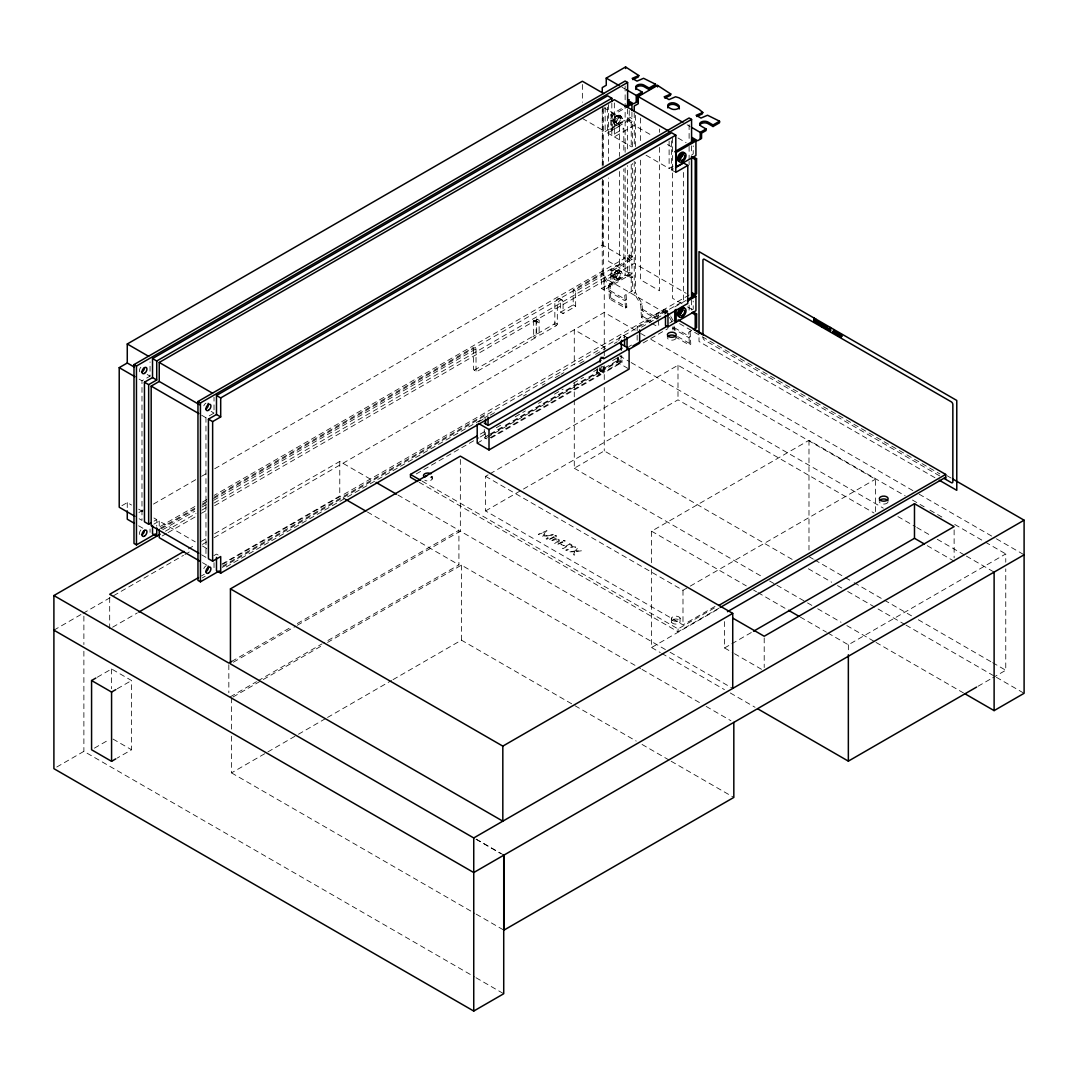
<?xml version="1.0" encoding="UTF-8"?>
<svg xmlns="http://www.w3.org/2000/svg" width="1078" height="1078" viewBox="0 0 1078 1078"><rect width="100%" height="100%" fill="white"/><g stroke="black" fill="none" stroke-linecap="round" stroke-linejoin="round"><path stroke-width="0.75" stroke-dasharray="5 3.75" d="M474.333 370.145L532.882 336.336L533.677 334.975L533.677 320.611L536.669 318.886L539.135 320.314L539.135 334.665M476.018 371.115L476.018 348.854L473.538 347.426L473.538 369.687L476.799 371.573L535.362 337.764L536.143 336.403L536.143 322.039L539.135 320.314M537.45 333.695L554.065 324.114L554.847 322.753L554.847 303.794A4.069 2.345 -60 0 1 557.717 298.822A4.069 2.345 -60 0 1 560.587 300.479L560.587 312.162L563.066 313.59L575.652 306.314L575.652 291.316L603.99 274.957L603.99 289.955L601.524 288.527L601.524 273.529L603.99 274.957M536.669 318.886L536.669 333.25L539.93 335.123L556.531 325.543L557.313 324.168L557.313 305.222A4.069 2.345 -60 0 1 560.196 300.25A4.069 2.345 -60 0 1 563.066 301.907L563.066 313.59M490.719 434.555L596.862 373.271L597.643 368.716M490.274 437.655L599.328 374.699L600.123 368.541M601.43 370.63L618.031 361.049L618.826 356.522M600.635 370.185L603.896 372.058L620.51 362.477L621.292 356.373M626.116 294.523L626.803 307.203L625.456 308.119L609.42 298.862L610.768 297.946L610.067 285.266L603.599 274.055L603.599 178.759M650.155 322.376L641.397 317.323L642.744 316.406L642.057 303.74L635.589 292.529L635.589 162.118M674.841 336.632L689.435 345.054L690.782 344.138L690.082 331.458M139.143 379.146L141.986 380.79L150.044 376.141L150.044 361.898M631.951 112.139L631.951 118.553L612.169 129.98L610.808 129.198L610.808 114.753L622.154 108.191M610.808 114.753L612.169 115.535L624.89 108.191M632.597 146.797L632.597 121.787L631.236 122.569L627.895 120.642L627.895 117.772L629.242 116.99L631.951 118.553M582.363 118.418L605.149 131.57L625.132 120.022L603.774 107.692M610.808 129.198L629.242 118.553L627.895 117.772M627.895 120.642L629.242 119.86L632.597 121.787M607.615 107.14L607.615 132.998L619.607 126.072L623.812 128.498L623.812 153.75M607.615 132.998L611.819 135.424L623.812 128.498M614.339 102.936L614.339 136.879L634.322 125.331L653.066 136.151M201.64 415.232L205.965 417.725L214.023 413.076L214.023 397.243M691.86 154.706L693.221 153.925L693.221 145.853M646.045 155.192L669.115 168.505L673.4 166.025M671.594 140.841L671.594 169.933L674.249 168.397M121.895 505.69L127.271 502.591L131.543 505.056M138.927 512.495L143.293 509.961M153.494 504.073L195.765 479.683M201.586 476.314L205.965 473.781M214.711 468.741L602.359 244.935L625.132 258.087L214.172 495.354M154.033 521.146L156.728 519.596L156.728 526.253M153.871 524.151L159.234 521.051L195.28 541.857M625.456 308.119L624.755 295.305L632.597 290.777L632.597 277.019L629.242 275.092L629.242 259.34L627.895 258.558L627.895 255.688L629.242 254.907L632.597 256.847L632.597 163.479M160.245 526.482L195.226 506.296M202.516 502.079L206.882 499.559M160.218 528.314L195.199 508.129M202.489 503.911L206.855 501.391M214.145 497.187L473.538 347.426M560.587 312.162L573.186 304.885L573.186 289.888L601.524 273.529M627.895 258.558L629.242 257.777L631.951 259.34L631.951 273.785L603.99 289.955M161.255 528.759L194.714 509.436M201.99 505.232L206.356 502.712M213.633 498.521L619.607 264.123L623.812 266.549L623.812 168.909M627.895 255.688L631.236 257.629L632.597 256.847M609.42 298.862L608.72 286.047L602.252 274.836L603.599 274.055M631.951 259.34L612.169 270.767L612.169 285.212L610.808 284.43L610.808 269.985L629.242 259.34M162.697 529.743L194.754 511.228M202.044 507.024L206.41 504.504M213.7 500.3L476.018 348.854M165.446 531.184L196.007 513.546M201.829 510.177L206.774 507.293M214.064 503.089L623.812 266.549M162.158 535.995L166.524 533.475M167.979 532.626L195.67 516.645M201.505 513.276L205.871 510.756M214.616 505.703L634.322 263.396L686.228 293.351M632.597 277.019L631.236 277.801L627.895 275.874L627.895 273.003L629.242 272.222L631.951 273.785M601.524 288.527L625.132 274.903L627.612 276.318L627.571 165.594M610.808 284.43L629.242 273.785L627.895 273.003M608.72 286.047L610.067 285.266M627.895 275.874L629.242 275.092M188.327 548.891L195.617 544.686M201.438 541.318L205.804 538.798M214.535 533.758L339.772 461.451L373.204 480.748M641.397 317.323L640.709 304.522L634.228 293.31L635.589 292.529M53.9 630.158L81.564 614.19M83.019 613.342L112.139 596.538M113.594 595.689L183.489 555.345M184.944 554.51L190.766 551.141M202.408 544.417L206.774 541.897M214.064 537.693L604.259 312.404L639.254 332.603M640.709 304.522L642.057 303.74M213.808 555.655L216.489 554.105L220.694 556.531M112.611 627.207L137.364 612.91M201.438 575.921L204.348 574.237M221.825 564.144L339.772 496.042L345.593 499.397M222.769 564.266L689.111 295.022M202.327 577.875L205.224 576.204M222.661 566.139L485.572 414.356L488.038 415.771L223.672 568.402M637.165 326.823L665.49 310.464L667.969 311.892L639.631 328.251L637.165 326.823L637.165 333.493M222.311 567.378L683.587 301.058L683.587 169.745M663.213 310.046L666.217 311.785L667.578 311.003L670.004 315.194M674.788 306.92L686.134 300.371M478.645 421.862L484.426 418.534M490.194 415.192L495.974 411.863M523.423 396.017L526.307 394.346M542.194 385.169L545.091 383.499M555.197 377.664L559.522 375.171M560.978 374.335L563.861 372.665M579.748 363.488L585.529 360.16M595.635 354.325L605.742 348.477M614.42 343.478L617.303 341.807M691.86 309.938L693.221 309.157L693.221 301.085M628.77 346.671L631.56 345.054M669.667 323.063L672.443 321.46M480.289 434.111L486.097 430.755M416.283 473.916L478.834 437.803M480.289 436.967L486.097 433.612M496.284 427.737L502.105 424.368M515.19 416.822L525.363 410.934M538.461 403.388L541.372 401.703M554.456 394.144L563.188 389.104M573.361 383.229L583.548 377.354M593.722 371.479L602.454 366.439M612.627 360.551L621.359 355.524M643.175 342.925L667.902 328.642M484.278 429.489L484.278 437.425L488.617 434.919M490.072 434.084L597.077 372.301L601.012 374.578L601.012 366.641M599.745 367.585L599.745 370.751L618.085 360.173L622.019 362.437L622.019 356.104M477.204 443.152L485.868 438.14M487.31 437.304L617.303 362.262L629.107 369.08M491.11 438.018L601.012 374.578M599.745 370.751L603.68 373.028L622.019 362.437M691.321 330.744L688.734 332.24L689.435 345.054M97.29 677.227L111.573 668.98L131.556 680.528L131.556 749.776L117.273 758.023M117.273 688.761L131.556 680.528M715.064 606.388L682.994 624.903L485.572 510.932L485.572 476.328L488.496 474.643M489.951 473.808L677.995 365.24L875.417 479.211L875.417 512.171M485.572 510.932L522.021 489.884M523.477 489.048L677.995 399.83L873.975 512.98M231.757 661.393L291.451 626.924M297.285 623.556L458.918 530.241L458.918 564.832L323.494 643.027M233.347 662.215L295.911 626.089M297.366 625.24L460.346 531.158L668.643 651.422M56.757 767.024L83.882 751.353L474.563 976.911M574.278 399.817L574.278 468.229L604.259 450.914L793.772 560.331M94.433 748.132L108.716 739.885M230.288 696.833L256.51 681.7M257.965 680.851L322.039 643.862M232.969 697.021L321.729 645.776M327.55 642.421L461.424 565.128L640.588 668.562M231.514 736.207L231.514 772.886L266.441 752.727M267.896 751.892L297.002 735.088M298.458 734.239L326.095 718.285M327.55 717.449L391.584 680.474M393.039 679.639L461.424 640.157L573.59 704.904M651.57 562.77L651.57 531.198L808.985 440.309L905.183 495.853M485.572 476.328L682.994 590.313L688.829 586.944M690.284 586.095L875.417 479.211M422.104 481.138L678.075 628.919L717.355 606.254M419.194 482.311L678.075 631.775L720.266 607.426M651.57 569.413L651.57 647.528L720.077 607.979M724.564 621.602L724.564 647.959L730.358 644.617M731.814 643.782L752.107 632.058M827.931 633.015L848.346 644.806L1005.761 553.917L1005.761 562.231M978.069 686.241L991.181 678.668M992.649 677.819L1005.761 670.246L1005.761 568.874M621.952 87.183L624.809 88.827M687.144 124.819L690.122 126.53M677.995 137.997L686.12 142.7M618.974 115.184L621.602 116.693A5.147 2.978 -60 0 1 618.449 124.819A5.147 2.978 -60 0 1 615.295 120.332A5.147 2.978 -60 0 1 621.602 116.693M667.484 144.479L673.251 147.807M614.581 114.443L617.963 116.397A3.544 2.048 -60 0 1 615.794 121.976A3.544 2.048 -60 0 1 613.638 118.903A3.544 2.048 -60 0 1 617.963 116.397M616.912 116.208L620.389 118.203A3.167 1.833 -60 0 1 618.449 123.202A3.167 1.833 -60 0 1 616.508 120.44A3.167 1.833 -60 0 1 620.389 118.203M613.854 121.504L617.33 123.498M611.159 120.359L614.554 122.313M614.002 123.795L616.629 125.304M614.339 136.879L631.641 146.864M671.594 169.933L675.798 172.359M627.571 272.303L608.585 261.348L608.585 177.978M682.051 303.767L672.564 298.283L672.564 138.2M687.481 306.893L691.55 309.238M618.974 270.416L621.602 271.925A5.147 2.978 -60 0 1 618.449 280.051A5.147 2.978 -60 0 1 615.295 275.564A5.147 2.978 -60 0 1 621.602 271.925M614.581 269.675L617.963 271.629A3.544 2.048 -60 0 1 615.794 277.208A3.544 2.048 -60 0 1 613.638 274.135A3.544 2.048 -60 0 1 617.963 271.629M616.912 271.44L620.389 273.435A3.167 1.833 -60 0 1 618.449 278.434A3.167 1.833 -60 0 1 616.508 275.672A3.167 1.833 -60 0 1 620.389 273.435M610.808 269.985L612.169 270.767M613.854 276.736L617.33 278.73M611.159 275.591L614.554 277.545M614.002 279.027L616.629 280.536M667.578 311.003L664.574 309.265L656.745 313.779L656.745 317.781M665.49 313.159L604.259 277.814L604.259 349.124M946.834 475.587L951.214 478.12M679.531 323.616L939.881 473.916M939.679 475.91L704.513 340.136A2.21 1.267 60 0 1 702.95 337.441M934.936 477.716L699.016 341.51L699.016 334.854M610.768 297.946L626.803 307.203M642.744 316.406L651.503 321.46M677.658 336.565L690.782 344.138M651.611 323.225L657.445 326.594L658.793 325.677L658.335 319.843M573.186 289.888L575.652 291.316M640.709 333.452L645.089 335.972M650.91 339.341L913.309 490.84M919.143 494.196L994.94 537.962M996.409 538.811L1024.1 554.793M912.473 500.057L924.142 506.795M929.964 510.15L943.088 517.736M954.744 524.46L983.891 541.291M985.359 542.14L1005.761 553.917M573.186 304.885L575.652 306.314M559.159 298.431L562.676 300.466M623.138 335.366L625.604 336.794A4.069 2.345 -60 0 0 622.734 338.452M604.893 347.399L574.278 329.72L574.278 364.768M619.473 355.807L629.673 361.709M631.129 362.545L883.327 508.142M897.907 516.564L915.397 526.657M916.852 527.506L931.432 535.928M937.254 539.283L964.958 555.278M966.414 556.127L994.118 572.108M554.847 322.753L557.313 324.168M618.826 359.688L621.292 361.117M554.065 324.114L556.531 325.543M618.031 361.049L620.51 362.477M927.228 545.67L954.124 561.193M534.432 320.328L538.367 322.591M533.677 320.611L536.143 322.039M533.677 334.975L536.143 336.403M597.643 371.91L600.123 373.338M532.882 336.336L535.362 337.764M596.862 373.271L599.328 374.699M808.985 556.639L813.364 559.172M814.82 560.008L843.966 576.838M845.421 577.687L852.711 581.891M854.167 582.726L912.473 616.387M918.308 619.756L991.181 661.838M992.649 662.674L1005.761 670.246M808.352 568.753L831.677 582.214M837.512 585.583L841.878 588.103M847.712 591.472L904.563 624.297M906.019 625.132L994.94 676.472M996.409 677.321L1024.1 693.302M574.278 468.229L762.335 576.797M769.611 581.015L775.446 584.37M776.901 585.219L806.061 602.05M807.516 602.898L811.896 605.418M817.717 608.787L841.042 622.249M846.877 625.617L874.581 641.612M876.037 642.448L963.503 692.952M651.57 531.198L746.313 585.893M753.603 590.097L756.513 591.782M757.969 592.63L787.129 609.461M800.24 617.034L826.476 632.18M486.353 437.075L485.572 436.617L485.572 430.257M484.278 437.425L486.906 438.935M724.564 647.959L733.053 652.864M734.468 653.686L762.779 670.031M397.903 495.004L458.918 530.241M670.098 652.257L732.73 688.424M651.57 647.528L660.315 652.581M661.771 653.416L724.443 689.61M730.278 692.965L755.058 707.276M147.201 374.497L150.044 376.141M211.14 411.405L214.023 413.076M642.043 669.411L700.309 703.045M706.144 706.413L730.897 720.71M367.382 511.983L458.918 564.832M575.046 705.753L636.222 741.071M642.043 744.44L669.721 760.408M671.176 761.257L733.822 797.424M138.658 509.166L142.929 511.632M153.925 517.979L156.728 519.596M202.489 546.02L206.814 548.513M139.143 518.747L141.986 520.391L141.986 380.79M201.64 554.833L205.965 557.326L205.965 417.725M138.658 525.794L142.929 528.26M202.489 562.649L206.814 565.141M476.233 839.156L503.911 855.124M476.031 839.25L500.812 853.547M231.514 772.886L474.778 913.335M476.233 914.171L503.911 930.152M112.988 739.063L131.556 749.776M476.031 977.759L503.722 993.741M670.812 316.595L674.046 322.201M666.217 311.785L668.643 315.975M669.451 317.377L672.685 322.982M674.046 326.135L674.397 330.501M672.685 326.984L672.928 329.922M954.124 529.891L954.124 557.905M848.346 644.806L848.346 653.106M808.985 440.309L808.985 549.996M764.208 637.893L764.208 667.551M691.55 145.826L691.577 154.491M691.577 299.886L691.577 309.912M689.111 124.657L689.111 139.695M689.111 146.379L689.111 159.746M689.111 161.43L689.111 164.772M689.111 305.141L689.111 311.838M682.994 590.313L682.994 624.903M680.056 618.044L680.056 622.208A4.406 2.547 0 0 1 672.685 623.353A4.406 2.547 0 0 1 674.653 619.095A4.406 2.547 0 0 1 680.056 622.208M677.995 365.24L677.995 399.83M678.075 628.919L678.075 631.775M671.54 618.044L671.54 622.208M669.115 141.029L669.115 168.505M665.49 310.464L665.49 313.806M659.561 129.023L659.561 132.365M659.561 147.376L659.561 290.777L640.575 279.808L640.575 158.089M658.092 312.997L658.092 316.932M640.575 118.068L640.575 143.078M637.165 335.164L637.165 341.82M635.589 115.306L635.589 147.066M634.228 112.732L634.322 147.228M634.228 161.228L634.228 293.31M631.236 122.569L631.236 147.578M631.236 164.26L631.236 257.629M631.236 277.801L631.236 291.559M629.242 110.522L629.242 119.86M629.242 254.907L629.242 257.777M627.571 108.891L627.612 150.987M625.132 86.051L625.132 152.901M625.132 167.939L625.132 274.903M619.607 126.072L619.607 156.377M619.607 171.523L619.607 264.123M618.085 356.993L618.085 360.173M617.303 357.546L617.303 362.262M612.169 115.535L612.169 129.98M611.819 103.097L611.819 135.424M608.585 104.606L608.585 161.296M605.149 107.328L605.149 131.57M604.259 350.795L604.259 355.794M604.259 365.806L604.259 380.83M604.259 387.501L604.259 450.914M603.599 108.541L603.599 165.379M603.68 366.682L603.68 373.028M603.114 366.816L603.114 371.614M602.359 106.87L602.359 165.796M602.359 179.271L602.359 244.935M602.252 109.323L602.252 166.16M602.252 181.212L602.252 274.836M597.077 369.134L597.077 372.301M582.363 84.475L582.363 102.262M574.278 383.121L574.278 398.146M461.424 565.128L461.424 640.157M460.346 459.457L460.346 531.158M432.157 479.09L432.157 476.233A4.406 2.547 0 0 1 429.044 478.039M339.772 461.451L339.772 496.042M231.514 697.87L231.514 729.536M228.832 664.722L228.832 692.736M214.023 562.649L214.023 569.305M159.234 521.051L159.234 527.694M150.044 529.042L150.044 532.37M127.271 502.591L127.271 509.247M111.573 668.98L111.573 688.761M109.686 597.576L109.686 628.878M83.882 616.185L83.882 644.55M83.882 651.233L83.882 751.353M203.796 405.84A3.544 2.048 -60 0 1 205.965 403.145M203.796 568.591A3.544 2.048 -60 0 1 205.965 565.896M618.826 340.729A4.069 2.345 -60 0 1 621.696 335.757A4.069 2.345 -60 0 1 624.566 337.414M139.817 371.802A3.544 2.048 -60 0 1 140.221 368.083A3.544 2.048 -60 0 1 143.239 365.873M139.817 534.54A3.544 2.048 -60 0 1 141.986 528.961M887.976 502.173A4.406 2.547 0 0 1 883.717 504.059A4.406 2.547 0 0 1 879.459 502.173M431.011 476.624A4.406 2.547 0 0 1 431.011 480.222A4.406 2.547 0 0 1 424.786 480.222M676.054 338.276A4.406 2.547 0 0 1 671.796 340.163A4.406 2.547 0 0 1 667.538 338.276M558.687 540.604L554.469 543.689L558.983 541.843L559.361 539.997A3.328 1.913 0 0 0 557.42 539.121L555.615 539.067L556.612 538.488L555.898 538.07L550.319 541.291L555.534 539.512L558.687 540.604M554.981 535.833L556.585 536.022L554.981 535.833M563.471 540.752L565.088 540.927L563.471 540.752M574.722 551.707L573.509 554.685L574.385 555.183L575.881 551.559L581.77 550.75L576.151 550.898L577.282 548.163L576.407 547.651L575.005 551.047L568.699 551.909L574.722 551.707M545.252 532.087L542.517 536.79L550.764 535.321L546.115 538.865L546.856 539.296L553.31 534.311L543.972 536.062L546.964 530.659L538.353 534.378L545.252 532.087M610.188 290.656L608.827 291.437L624.863 300.708L626.224 299.913L610.188 290.656M642.178 309.13L640.817 309.912L656.852 319.169L658.213 318.387L642.178 309.13M674.154 327.591L672.807 328.372L688.842 337.643L690.203 336.848L674.154 327.591M553.688 536.804L548.109 540.024L554.402 537.208L553.688 536.804M562.19 541.708L556.612 544.929L562.905 542.126L562.19 541.708M561.503 544.12L560.87 544.471L564.32 545.737L561.503 544.12M569.858 543.864L562.312 548.217L563.066 548.648L570.612 544.296L569.858 543.864M571.583 544.862L570.841 545.293L572.526 546.263L565.734 550.184L566.502 550.629L573.294 546.708L575.719 547.247L571.583 544.862M613.328 275.793A3.544 2.048 -60 0 0 615.498 270.201A3.544 2.048 -60 0 0 611.159 272.707A3.544 2.048 -60 0 0 613.328 275.793M613.328 120.561A3.544 2.048 -60 0 0 615.498 114.969A3.544 2.048 -60 0 0 611.159 117.475A3.544 2.048 -60 0 0 613.328 120.561M615.794 276.911A3.167 1.833 -60 0 0 617.734 271.912A3.167 1.833 -60 0 0 613.854 274.149A3.167 1.833 -60 0 0 615.794 276.911M617.155 279.31A5.147 2.978 -60 0 0 620.308 271.184A5.147 2.978 -60 0 0 614.002 274.823A5.147 2.978 -60 0 0 617.155 279.31M617.155 124.078A5.147 2.978 -60 0 0 620.308 115.952A5.147 2.978 -60 0 0 614.002 119.591A5.147 2.978 -60 0 0 617.155 124.078M615.794 121.679A3.167 1.833 -60 0 0 617.734 116.68A3.167 1.833 -60 0 0 613.854 118.917A3.167 1.833 -60 0 0 615.794 121.679M672.685 620.497A4.406 2.547 0 0 0 680.056 619.351A4.406 2.547 0 0 0 674.653 616.239A4.406 2.547 0 0 0 672.685 620.497"/><path stroke-width="1.5" d="M602.252 92.6L602.252 87.587L606.267 85.256L606.24 78.115L625.59 66.944L638.796 75.541L638.311 76.983L632.786 79.583M634.228 111.061L634.228 106.048L638.257 103.731L638.23 96.575L657.58 85.405L670.785 94.015L670.3 95.443L664.776 98.058M670.785 94.015L664.169 96.831L668.98 99.607L675.556 96.777L679.032 97.802L699.299 109.498L702.775 112.476L702.277 113.918L696.765 116.518M134.871 516.281L119.213 507.239L119.213 367.638L127.271 362.99L127.271 343.99L582.363 81.241L603.72 93.57M155.407 533.947L136.461 544.889L133.995 543.46L133.995 364.593L625.132 81.039L627.612 82.467L627.612 105.86M133.995 364.593L136.461 366.021L627.612 82.467M151.351 522.695L148.656 524.245L144.452 521.819L144.452 382.218L152.524 377.569L152.524 358.57L607.615 95.821L611.819 98.246L611.819 101.48M152.524 358.57L156.728 360.995L611.819 98.246M199.605 404.749L159.234 381.45L159.234 362.451L614.339 99.702L669.115 131.327M626.237 89.649L636.236 95.43L642.111 92.034L642.111 93.597L637.583 96.212L637.583 101.507L633.648 103.784L627.895 100.456L627.895 103.326L629.242 104.108L624.984 106.56M642.111 92.034L637.111 89.151A4.918 2.843 0 0 1 637.111 85.135A4.918 2.843 0 0 1 644.078 85.135L649.064 88.019L655.586 84.259L655.586 85.822L649.064 89.582L644.078 86.698A4.918 2.843 0 0 0 638.136 86.253A4.918 2.843 0 0 0 635.845 89.447M627.895 100.456L629.242 99.675M627.895 103.326L629.242 102.545L631.951 104.108L631.951 110.522M626.291 107.369L631.951 104.108M144.452 382.218L148.656 384.644L156.728 379.995L156.728 360.995M198.756 553.162L151.176 525.7L151.176 386.099L159.234 381.45M219.319 570.922L200.441 581.824L197.961 580.395L197.961 401.528L689.111 117.974L691.577 119.402L691.577 142.795M197.961 401.528L200.441 402.956L691.577 119.402M220.694 573.159L220.694 556.531L212.636 561.18L208.431 558.754L208.431 419.153L216.489 414.504L216.489 395.505L671.594 132.756L675.798 135.181L675.798 172.359L687.791 165.433L687.791 303.484L220.694 573.159L216.489 570.734L216.489 557.434M216.489 395.505L220.694 397.93L675.798 135.181M691.564 127.366L700.201 132.365L706.077 128.969L706.077 130.532L701.562 133.146L701.562 138.456L697.628 140.719L691.86 137.391L691.86 140.261L693.221 141.043L674.788 151.688L676.135 152.47L695.93 141.043L695.93 155.488L676.135 166.915L676.135 152.47M706.077 128.969L701.091 126.086A4.918 2.843 0 0 1 701.091 122.07A4.918 2.843 0 0 1 708.044 122.07L713.043 124.954L719.552 121.194L719.552 122.757L713.043 126.517L708.044 123.633A4.918 2.843 0 0 0 699.811 124.913M691.86 140.261L693.221 139.48L695.93 141.043M208.431 419.153L212.636 421.579L220.694 416.93L220.694 397.93M675.583 167.629L683.587 163.007L687.791 165.433M696.577 158.722L693.221 156.795L691.86 157.577L695.216 159.504L696.577 158.722L696.577 293.782L695.216 294.563L691.86 292.623L691.86 295.493L693.221 296.275L687.548 299.549M503.722 855.231L503.722 993.741L473.741 1011.056L53.9 768.668L53.9 595.555L160.191 534.203M183.961 551.41L109.686 594.288L228.832 663.078L231.757 661.393M138.819 612.075L198.527 577.592M691.86 295.493L693.221 294.712L695.93 296.275L695.93 310.72L667.969 326.89L665.49 325.462L665.49 315.463M687.441 301.166L695.93 296.275M603.114 357.249L600.123 358.974L600.123 362.168M601.012 360.308L488.226 425.419L484.278 423.155M622.019 348.167L603.68 358.758L601.066 357.249M417.738 481.475L410.475 477.271L410.475 474.414L477.379 435.795M633.002 345.944L667.902 325.799M478.511 423.452L489.008 429.516L629.107 348.625L629.107 369.08L489.008 449.957L477.204 443.152L477.204 424.274M628.434 349.717L639.631 343.249L639.631 329.922M696.577 313.954L693.221 312.027L691.86 312.809L695.216 314.736L696.577 313.954L696.577 327.725L693.976 329.221M230.436 588.871L502.82 746.124L502.82 821.153L230.436 663.886L230.436 588.871L460.346 456.129L732.73 613.395L732.73 688.424M115.845 758.845L111.573 761.324L91.576 749.776L91.576 680.528L95.861 678.049M91.576 680.528L111.573 692.063L115.845 689.597M718.81 605.418L945.689 474.414L945.689 479.144M720.266 607.426L945.689 477.271M727.461 611.684L914.481 503.709L954.124 526.603L764.208 636.249L733.053 618.273M502.82 746.124L732.73 613.395M753.562 631.223L914.481 538.313L924.398 544.026M53.9 595.555L473.741 837.956L1024.1 520.202L1024.1 693.302L994.118 710.618L964.958 693.787M1024.1 554.793L473.741 872.547L53.9 630.158M757.969 708.96L848.346 761.135L976.614 687.077M815.44 318.953L814.24 319.56L814.24 318.253M815.844 319.182L814.402 319.91L815.965 322.74L814.24 320.112L813.93 321.567L813.93 318.077M638.796 75.541L632.193 78.371L636.99 81.133L643.566 78.303L655.586 84.259M702.775 112.476L696.159 115.306L700.956 118.068L707.545 115.238L719.552 121.194M606.24 78.115L619.095 85.526M638.23 96.575L682.913 122.38M833.294 331.256L834.318 331.849L833.806 330.299L832.688 332.388M833.159 331.512L835.248 333.87L833.846 329.585M678.075 319.91L945.689 474.414M693.194 329.154L703.395 335.042M952.669 478.955L1024.1 520.202M944.032 478.43L951.295 482.621A2.21 1.267 60 0 0 952.844 481.718L952.844 404.519A2.21 1.267 60 0 0 951.295 401.824L704.513 259.34A2.21 1.267 60 0 0 702.95 260.243L702.95 334.086M939.315 480.249L956.779 490.328L956.779 400.45L699.016 251.619L699.016 333.183M619.931 343.33L629.107 348.625M788.584 610.296L798.785 616.185M410.475 474.414L420.649 480.303M376.101 482.418L396.448 494.169M127.271 343.99L148.629 356.319M159.234 362.451L212.582 393.241M127.271 362.99L134.386 367.099M152.524 377.569L156.728 379.995M216.489 414.504L220.694 416.93M119.213 367.638L134.871 376.68M151.176 386.099L198.756 413.561M345.593 499.397L365.927 511.147M134.386 523.329L127.271 519.219L127.271 510.905M199.605 560.991L159.234 537.679L159.234 529.365M825.492 328.278L825.977 328.561A1.496 0.862 60 0 0 826.57 328.52C828.349 326.391 823.242 324.114 824.899 327.564M994.118 572.108L994.118 710.618M914.481 503.709L914.481 538.313M848.346 654.777L848.346 761.135M830.518 327.604L830.518 331.135L830.235 327.442M822.11 327.227L822.298 326.176A1.523 0.876 60 0 0 822.999 326.863C827.365 326.472 818.067 319.6 821.827 327.065M733.822 722.395L733.822 797.424L503.911 930.152L503.911 855.124M713.043 124.954L713.043 126.517M700.201 132.365L700.201 139.237M695.216 159.504L695.216 294.563M695.216 314.736L695.216 328.507M691.577 156.162L691.577 298.215M676.135 309.305L676.135 322.147L674.788 321.365L674.788 310.127M667.969 313.563L667.969 326.89M657.58 85.405L657.58 86.968M649.064 88.019L649.064 89.582M636.236 95.43L636.236 102.302M627.046 348.854L627.046 338.842A4.069 2.345 -60 0 0 626.655 337.401M625.59 66.944L625.59 68.507M624.566 339.085L624.566 345.755M621.292 350.054L621.292 342.157A4.069 2.345 -60 0 1 621.683 340.284M489.008 429.516L489.008 449.957M488.038 417.361L488.038 425.325M485.572 419.126L485.572 423.897M473.741 837.956L473.741 1011.056M212.636 421.579L212.636 561.18M200.441 402.956L200.441 581.824M156.728 527.91L156.728 536.224L152.524 533.799L152.524 525.485M148.656 384.644L148.656 524.245M136.461 366.021L136.461 544.889M111.573 692.063L111.573 761.324M208.135 566.085A3.544 2.048 -60 0 1 205.965 571.677M208.135 403.347A3.544 2.048 -60 0 1 205.965 408.926M682.28 154.585A3.544 2.048 -60 0 1 679.773 158.911M682.28 309.817A3.544 2.048 -60 0 1 679.773 314.156M682.01 309.965A3.167 1.833 -60 0 1 679.773 313.846M679.302 316.73A5.147 2.978 -60 0 1 678.547 310.558A5.147 2.978 -60 0 1 684.287 308.119M679.302 161.498A5.147 2.978 -60 0 1 678.547 155.326A5.147 2.978 -60 0 1 684.287 152.887M682.01 154.733A3.167 1.833 -60 0 1 679.773 158.614M667.834 107.908A4.918 2.843 0 0 1 673.858 104.431A9.823 5.673 0 0 1 679.153 107.49A4.918 2.843 0 0 1 679.153 108.959M144.492 530.403A3.544 2.048 -60 0 1 141.986 534.742M144.492 367.665A3.544 2.048 -60 0 1 141.986 371.991M825.6 328.345A1.496 0.862 60 0 1 825.007 327.618M424.786 477.379A4.406 2.547 0 0 1 424.786 473.781A4.406 2.547 0 0 1 431.011 473.781M879.459 500.852A4.406 2.547 0 0 1 883.717 498.966A4.406 2.547 0 0 1 887.976 500.852M424.786 476.624A4.406 2.547 0 0 1 426.753 475.964M667.538 336.956A4.406 2.547 0 0 1 671.796 335.069A4.406 2.547 0 0 1 676.054 336.956M835.868 332.806C834.561 335.864 837.202 329.531 835.868 332.806M829.049 328.925C828.079 332.132 827.055 324.182 827.392 327.995C827.917 332.819 830.666 326.769 829.049 328.925M816.275 321.392L816.248 321.621A1.671 0.97 60 0 0 816.423 322.443L817.65 323.75A1.536 0.889 60 0 0 818.35 323.656C812.933 322.255 823.093 321.81 816.275 321.392M818.997 322.969L818.984 323.198A1.671 0.97 60 0 0 819.159 324.02L820.371 325.327A1.536 0.889 60 0 0 821.086 325.233C815.669 323.845 825.802 323.373 818.997 322.969M836.838 333.277L836.824 333.506A1.671 0.97 60 0 0 837 334.328L838.226 335.635A1.536 0.889 60 0 0 838.927 335.527C833.281 333.884 844.02 333.924 836.838 333.277M822.11 324.788C823.013 329.302 824.926 323.454 822.11 324.788M824.886 326.405C825.842 330.906 827.635 325.004 824.886 326.405M839.587 334.813C841.177 340.837 843.508 333.102 839.587 334.813M841.622 336.269C839.21 338.317 840.261 331.93 841.622 336.269M816.693 321.298L818.242 322.497L816.693 321.298M819.415 322.874L820.964 324.074L819.415 322.874M837.256 333.169L838.819 334.382L837.256 333.169M208.431 410.354A3.544 2.048 -60 0 0 210.601 404.776A3.544 2.048 -60 0 0 206.262 407.268A3.544 2.048 -60 0 0 208.431 410.354M208.431 573.092A3.544 2.048 -60 0 0 210.601 567.513A3.544 2.048 -60 0 0 206.262 570.019A3.544 2.048 -60 0 0 208.431 573.092M682.414 160.137A3.167 1.833 -60 0 0 684.355 155.138A3.167 1.833 -60 0 0 680.474 157.375A3.167 1.833 -60 0 0 682.414 160.137M682.414 161.754A5.147 2.978 -60 0 0 685.568 153.628A5.147 2.978 -60 0 0 679.261 157.267A5.147 2.978 -60 0 0 682.414 161.754M682.414 316.986A5.147 2.978 -60 0 0 685.568 308.86A5.147 2.978 -60 0 0 679.261 312.499A5.147 2.978 -60 0 0 682.414 316.986M682.414 315.369A3.167 1.833 -60 0 0 684.355 310.37A3.167 1.833 -60 0 0 680.474 312.607A3.167 1.833 -60 0 0 682.414 315.369M667.834 106.345A9.823 5.673 0 0 0 673.13 109.417A4.918 2.843 0 0 0 679.153 105.927A9.823 5.673 0 0 0 673.858 102.868A4.918 2.843 0 0 0 667.834 106.345M144.452 373.419A3.544 2.048 -60 0 0 146.621 367.841A3.544 2.048 -60 0 0 142.296 370.333A3.544 2.048 -60 0 0 144.452 373.419M144.452 536.157A3.544 2.048 -60 0 0 146.621 530.578A3.544 2.048 -60 0 0 142.296 533.084A3.544 2.048 -60 0 0 144.452 536.157M880.605 500.461A4.406 2.547 0 0 0 887.976 499.316A4.406 2.547 0 0 0 882.572 496.203A4.406 2.547 0 0 0 880.605 500.461M668.683 336.552A4.406 2.547 0 0 0 676.054 335.42A4.406 2.547 0 0 0 670.664 332.293A4.406 2.547 0 0 0 668.683 336.552"/></g></svg>
